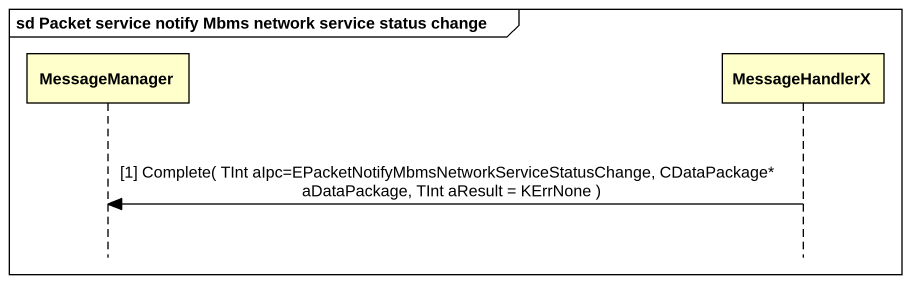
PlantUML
@startuml
mainframe sd Packet service notify Mbms network service status change
hide footbox
participant MessageManager
participant MessageHandlerX

MessageHandlerX -> MessageManager : [1] Complete( TInt aIpc=EPacketNotifyMbmsNetworkServiceStatusChange, CDataPackage* aDataPackage, TInt aResult = KErrNone )
@enduml
